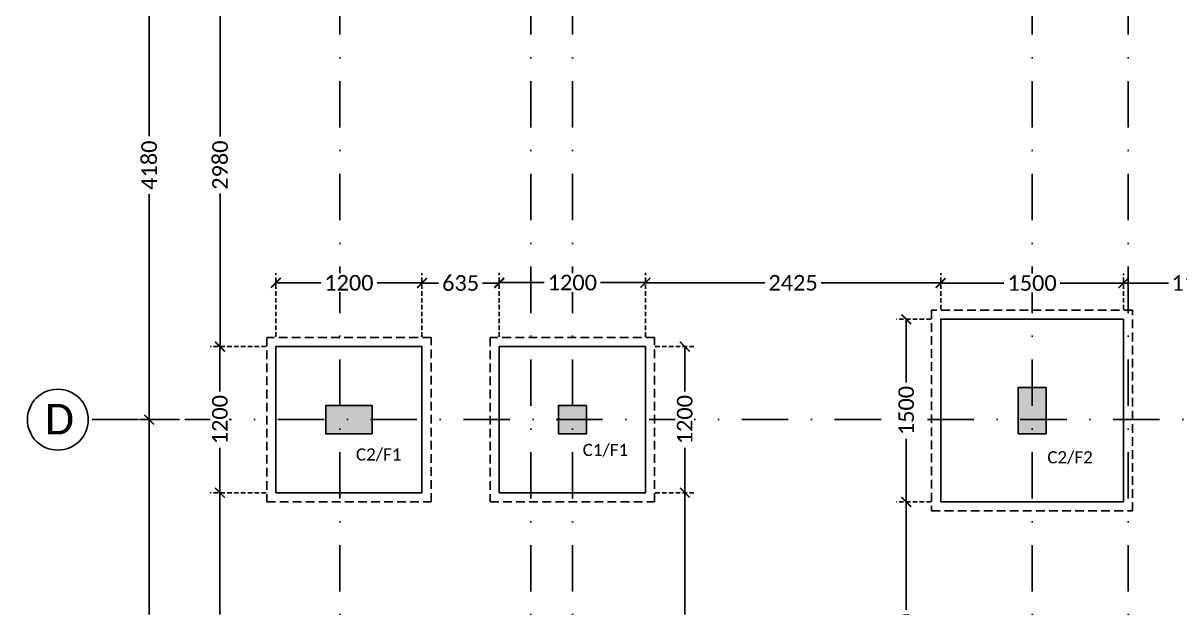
# Model space of a CAD drawing. Header units: millimetres. Extents: x -176651 to 954389, y -469666 to 486614.
# Drawn here: x 253938 to 263436, y 174909 to 179711 of the extents above; entities that cross this region are included whole.
import ezdxf
from ezdxf.xclip import XClip

# ---------------------------------------------------------------- set-up
doc = ezdxf.new("R2010")
doc.units = ezdxf.units.MM
doc.header["$LTSCALE"] = 150
doc.header["$XCLIPFRAME"] = 2
for name, pattern in [('3BHK-W(SB)$0$HIDDEN', [0.375, 0.25, -0.125]), ('DASHDOTX2', [50.8, 25.4, -12.7, 0, -12.7]), ('HIDDEN2', [4.7625, 3.175, -1.5875])]:
    doc.linetypes.add(name, pattern=pattern)
for name, color, linetype in [('ad-Column', 3, 'Continuous'), ('ad-Column Hatch', 125, 'Continuous'), ('ad-Footing line', 2, 'Continuous'), ('ad-Grid', 8, 'DASHDOTX2'), ('ad-PCC line', 8, 'HIDDEN2'), ('ad-Road', 2, 'Continuous'), ('ad-Road Hatch', 8, 'Continuous'), ('ad-Text main', 7, 'Continuous')]:
    doc.layers.add(name, color=color, linetype=linetype)
doc.layers.add('ad-External Dimensions', color=5, linetype='Continuous', true_color=0x0000ff)
doc.layers.add('ad-Foundation text', color=6, linetype='Continuous', true_color=0xff00ff)
doc.layers.add('ad-Grid Dimension', color=6, linetype='Continuous', lineweight=0, true_color=0xff00ff)
doc.styles.get("Standard").update_dxf_attribs({"font": 'calibril.ttf'})
doc.dimstyles.new('A-75-DIM-INT (Framing)', dxfattribs={"dimscale": 100, "dimtxt": 1.6, "dimasz": 1, "dimexe": 1, "dimexo": 1, "dimgap": 0.5, "dimtad": 0, "dimdec": 0, "dimdsep": 46, "dimtxsty": 'Standard', "dimblk": 'ARCHTICK', "dimcen": 0.025, "dimclrd": 5, "dimclre": 5, "dimclrt": 256, "dimazin": 2, "dimtfac": 1, "dimtdec": 0, "dimtmove": 1, "dimatfit": 0, "dimldrblk": 'ARCHTICK', "dimfxl": 1, "dimtfill": 1, "dimtolj": 1, "dimtzin": 0, "dimarcsym": 0})

# ---------------------------------------------------------------- blocks, each defined once
blk = doc.blocks.new('A$C4fb60e89')
at = {"layer": 'ad-Road Hatch', "ltscale": 5, "transparency": 33554687}
h = blk.add_hatch(dxfattribs=at)
h.set_pattern_fill('AR-HBONE', color=256, scale=15)
h.set_pattern_definition([(45, (-193247.7, -428758.8), (0, 2155.2615), [4572, -1524]), (135, (-192170.1, -427681.1), (2e-13, 2155.2615), [4572, -1524])])
h.paths.add_polyline_path([(175594.5, -250241), (169177.9, -249341.1), (167473.5, -249057.1), (167473.5, -138693.9), (101313.5, -138693.9), (101313.5, -199953.9), (101307.7, -237994.6), (101040.4, -268291), (101007.7, -280967.7), (101066.4, -293683.6), (101242.5, -311127.2), (100909.9, -319343.6), (100949.1, -333937.5), (100668.7, -366959.6), (100727.3, -390982.9), (100668.7, -404585.6), (100538.2, -420418.5), (100466.5, -428758.8), (92426.2, -427265.5), (92163.5, -427209.5), (92163.5, -321453.9), (24803.5, -321453.9), (24803.5, -412960.5), (15653.5, -411028.6), (15653.5, -321452.2), (-19535.1, -321452.2), (-34427.5, -319476.7), (-65207.4, -315394.6), (-171770.1, -301268.1), (-185853.9, -298333.1), (-193247.7, -296831.5), (-193244, -292907.6), (-191913.8, -285219.4), (-191838.8, -284678.8), (-183397.4, -286393.2), (-169722.9, -289242.8), (-53141.2, -304697.5), (-18730.1, -309262.2), (15653.3, -309262.2), (15653.5, 703.4), (24803.5, 1114.6), (24803.5, -129543.9), (92163.5, -129543.9), (92163.5, 15133.3), (101313.5, 17712.8), (101313.5, -129543.9), (167473.5, -129543.9), (167473.5, 35551.6), (175738, 37855), (175848.8, 28595.3), (175835.8, 25947.4), (175777.1, 14040.5), (175855.3, 2315.8), (175659.7, -18036.1), (175731.4, -34038.6), (175718.4, -46839.2), (175672.7, -63402.4), (175816.2, -82071.9), (175542.3, -106356), (175490.2, -124640.8), (175574.9, -145018.8), (175731.4, -168892), (175796.6, -181268.8), (175796.6, -192667.4), (175744.5, -208200.3), (175829.2, -223276.8), (175887.9, -234871.1)])
h.paths.add_polyline_path([(24803.5, -309263.9), (92163.5, -309263.9), (92163.5, -138693.9), (24803.5, -138693.9)], flags=16)
blk = doc.blocks.new("Plot's Boundary")
at = {"layer": 'ad-Road', "ltscale": 5}
blk.add_blockref('A$C4fb60e89', (191838.8, 428758.8), dxfattribs=at)
blk = doc.blocks.new('zw$6AA0')
at = {"layer": 'ad-Column Hatch', "transparency": 33554687}
h = blk.add_hatch(color=256, dxfattribs=at)
h.dxf.hatch_style = 1
h.paths.add_polyline_path([(0, -230), (380, -230), (380, 0), (0, 0)])
at = {"layer": 'ad-Column'}
blk.add_lwpolyline([(0, -230), (380, -230), (380, 0), (0, 0)], close=True, dxfattribs=at)
blk = doc.blocks.new('zw$C199')
at = {"layer": 'ad-Column Hatch', "transparency": 33554687}
h = blk.add_hatch(color=256, dxfattribs=at)
h.dxf.hatch_style = 1
h.paths.add_polyline_path([(0, 0), (230, 0), (230, 230), (0, 230)])
at = {"layer": 'ad-Column'}
blk.add_lwpolyline([(0, 0), (230, 0), (230, 230), (0, 230)], close=True, dxfattribs=at)
blk = doc.blocks.new('1215E_Columns')
at = {"layer": 'ad-Column', "xscale": -1}
for p, rotation in [((5915, 7945), 270), ((0, 7945), 179.9999999999995)]:
    blk.add_blockref('zw$6AA0', p, dxfattribs=dict(at, rotation=rotation))
at = {"layer": 'ad-Column', "rotation": 359.9999999999996}
blk.add_blockref('zw$C199', (1910, 7945), dxfattribs=at)
blk = doc.blocks.new('_ArchTick')
at = {"color": 0, "linetype": 'ByBlock', "const_width": 0.15}
blk.add_lwpolyline([(-0.5, -0.5), (0.5, 0.5)], dxfattribs=at)
blk = doc.blocks.new('*D240')
at = {"layer": 'ad-Grid Dimension', "lineweight": -2}
for p, q in [((-1202, 12240), (-1530, 12240)), ((-1450, 12240), (-1450, 10387.9)), ((-1450, 8060), (-1450, 9912.1)), ((-1202, 8060), (-1530, 8060))]:
    blk.add_line(p, q, dxfattribs=at)
at = {"layer": 'Defpoints', "color": 0}
for p in [(-1122, 12240), (-1450, 8060), (-1122, 8060)]:
    blk.add_point(p, dxfattribs=at)
at = {"layer": 'ad-Grid Dimension', "lineweight": -2, "xscale": 80, "yscale": 80, "zscale": 80}
for p, rotation in [((-1450, 12240), 90), ((-1450, 8060), 270)]:
    blk.add_blockref('_ArchTick', p, dxfattribs=dict(at, rotation=rotation))
at = {"layer": 'ad-Grid Dimension', "insert": (-1450, 10150), "char_height": 128, "attachment_point": 5, "rotation": 90, "bg_fill": 3, "box_fill_scale": 1.1, "bg_fill_color": 257, "bg_fill_transparency": 0}
blk.add_mtext('\\A1;4180', dxfattribs=at)
blk = doc.blocks.new('*D229')
at = {"layer": 'ad-Grid Dimension', "lineweight": -2}
for p, q in [((-1202, 8060), (-1530, 8060)), ((-1450, 8060), (-1450, 6459.7)), ((-1450, 4395), (-1450, 5995.3)), ((-1202, 4395), (-1530, 4395))]:
    blk.add_line(p, q, dxfattribs=at)
at = {"layer": 'Defpoints', "color": 0}
for p in [(-1122, 8060), (-1450, 4395), (-1122, 4395)]:
    blk.add_point(p, dxfattribs=at)
at = {"layer": 'ad-Grid Dimension', "lineweight": -2, "xscale": 80, "yscale": 80, "zscale": 80}
for p, rotation in [((-1450, 8060), 90), ((-1450, 4395), 270)]:
    blk.add_blockref('_ArchTick', p, dxfattribs=dict(at, rotation=rotation))
at = {"layer": 'ad-Grid Dimension', "insert": (-1450, 6227.5), "char_height": 128, "attachment_point": 5, "rotation": 90, "bg_fill": 3, "box_fill_scale": 1.1, "bg_fill_color": 257, "bg_fill_transparency": 0}
blk.add_mtext('\\A1;3665', dxfattribs=at)
blk = doc.blocks.new('A$C71157536')
at = {"layer": 'ad-Footing line'}
for points in [[(-5325, 7385), (-3825, 7385), (-3825, 8885), (-5325, 8885)], [(-10785, 7460), (-9585, 7460), (-9585, 8660), (-10785, 8660)], [(-8950, 7460), (-7750, 7460), (-7750, 8660), (-8950, 8660)]]:
    blk.add_lwpolyline(points, close=True, dxfattribs=at)
at = {"layer": 'ad-PCC line', "ltscale": 0.15}
for points in [[(-5400, 7310), (-3750, 7310), (-3750, 8960), (-5400, 8960)], [(-10860, 7385), (-9510, 7385), (-9510, 8735), (-10860, 8735)], [(-9025, 7385), (-7675, 7385), (-7675, 8735), (-9025, 8735)]]:
    blk.add_lwpolyline(points, close=True, dxfattribs=at)
blk = doc.blocks.new('A$Cfb9dcffd')
at = {"layer": 'ad-Foundation text', "char_height": 100, "width": 349.312, "attachment_point": 5}
for s, insert in [('\\pxt5;C2/F1', (-9940.5, 7770.7)), ('\\pxt5;C1/F1', (-8078.4, 7808.2)), ('\\pxt5;C2/F2', (-4263.3, 7747.8))]:
    blk.add_mtext(s, dxfattribs=dict(at, insert=insert))
blk = doc.blocks.new('*D59')
at = {"layer": 'ad-External Dimensions', "linetype": '3BHK-W(SB)$0$HIDDEN', "lineweight": -2}
for p, q in [((-80, -5380), (-539.2, -5380)), ((-80, -7845), (-539.2, -7845))]:
    blk.add_line(p, q, dxfattribs=at)
at = {"layer": 'ad-External Dimensions', "lineweight": -2}
for p, q in [((-459.2, -5380), (-459.2, -6381)), ((-459.2, -7845), (-459.2, -6844))]:
    blk.add_line(p, q, dxfattribs=at)
at = {"layer": 'Defpoints', "color": 0}
for p in [(-459.2, -5380), (0, -5380), (0, -7845)]:
    blk.add_point(p, dxfattribs=at)
at = {"layer": 'ad-External Dimensions', "lineweight": -2, "xscale": 80, "yscale": 80, "zscale": 80}
for p, rotation in [((-459.2, -5380), 90), ((-459.2, -7845), 270)]:
    blk.add_blockref('_ArchTick', p, dxfattribs=dict(at, rotation=rotation))
at = {"layer": 'ad-External Dimensions', "insert": (-459.2, -6612.5), "char_height": 128, "attachment_point": 5, "rotation": 90, "bg_fill": 3, "box_fill_scale": 1.1, "bg_fill_color": 257, "bg_fill_transparency": 0}
blk.add_mtext('\\A1;2465', dxfattribs=at)
blk = doc.blocks.new('*D60')
at = {"layer": 'ad-External Dimensions', "linetype": '3BHK-W(SB)$0$HIDDEN', "lineweight": -2}
for p, q in [((-80, -4180), (-539.2, -4180)), ((-80, -5380), (-539.2, -5380))]:
    blk.add_line(p, q, dxfattribs=at)
at = {"layer": 'ad-External Dimensions', "lineweight": -2}
for p, q in [((-459.2, -4180), (-459.2, -4548.8)), ((-459.2, -5380), (-459.2, -5011.2))]:
    blk.add_line(p, q, dxfattribs=at)
at = {"layer": 'Defpoints', "color": 0}
for p in [(-459.2, -4180), (0, -4180), (0, -5380)]:
    blk.add_point(p, dxfattribs=at)
at = {"layer": 'ad-External Dimensions', "lineweight": -2, "xscale": 80, "yscale": 80, "zscale": 80}
for p, rotation in [((-459.2, -4180), 90), ((-459.2, -5380), 270)]:
    blk.add_blockref('_ArchTick', p, dxfattribs=dict(at, rotation=rotation))
at = {"layer": 'ad-External Dimensions', "insert": (-459.2, -4780), "char_height": 128, "attachment_point": 5, "rotation": 90, "bg_fill": 3, "box_fill_scale": 1.1, "bg_fill_color": 257, "bg_fill_transparency": 0}
blk.add_mtext('\\A1;1200', dxfattribs=at)
blk = doc.blocks.new('*D67')
at = {"layer": 'ad-External Dimensions', "linetype": '3BHK-W(SB)$0$HIDDEN', "lineweight": -2}
for p, q in [((-80, -1200), (-537.3, -1200)), ((-80, -4180), (-537.3, -4180))]:
    blk.add_line(p, q, dxfattribs=at)
at = {"layer": 'ad-External Dimensions', "lineweight": -2}
for p, q in [((-457.3, -1200), (-457.3, -2455.8)), ((-457.3, -4180), (-457.3, -2924.2))]:
    blk.add_line(p, q, dxfattribs=at)
at = {"layer": 'Defpoints', "color": 0}
for p in [(0, -1200), (-457.3, -4180), (0, -4180)]:
    blk.add_point(p, dxfattribs=at)
at = {"layer": 'ad-External Dimensions', "lineweight": -2, "xscale": 80, "yscale": 80, "zscale": 80}
for p, rotation in [((-457.3, -1200), 90), ((-457.3, -4180), 270)]:
    blk.add_blockref('_ArchTick', p, dxfattribs=dict(at, rotation=rotation))
at = {"layer": 'ad-External Dimensions', "insert": (-457.3, -2690), "char_height": 128, "attachment_point": 5, "rotation": 90, "bg_fill": 3, "box_fill_scale": 1.1, "bg_fill_color": 257, "bg_fill_transparency": 0}
blk.add_mtext('\\A1;2980', dxfattribs=at)
blk = doc.blocks.new('*D69')
at = {"layer": 'ad-External Dimensions', "linetype": '3BHK-W(SB)$0$HIDDEN', "lineweight": -2}
for p, q in [((5460, -3875), (5460, -3578.5)), ((6960, -3875), (6960, -3578.5))]:
    blk.add_line(p, q, dxfattribs=at)
at = {"layer": 'ad-External Dimensions', "lineweight": -2}
for p, q in [((5460, -3658.5), (5978.8, -3658.5)), ((6960, -3658.5), (6441.2, -3658.5))]:
    blk.add_line(p, q, dxfattribs=at)
at = {"layer": 'Defpoints', "color": 0}
for p in [(6960, -3658.5), (5460, -3955), (6960, -3955)]:
    blk.add_point(p, dxfattribs=at)
at = {"layer": 'ad-External Dimensions', "lineweight": -2, "xscale": 80, "yscale": 80, "zscale": 80, "rotation": 180}
blk.add_blockref('_ArchTick', (5460, -3658.5), dxfattribs=at)
at = {"layer": 'ad-External Dimensions', "lineweight": -2, "xscale": 80, "yscale": 80, "zscale": 80}
blk.add_blockref('_ArchTick', (6960, -3658.5), dxfattribs=at)
at = {"layer": 'ad-External Dimensions', "insert": (6210, -3658.5), "char_height": 128, "attachment_point": 5, "bg_fill": 3, "box_fill_scale": 1.1, "bg_fill_color": 257, "bg_fill_transparency": 0}
blk.add_mtext('\\A1;1500', dxfattribs=at)
blk = doc.blocks.new('*D70')
at = {"layer": 'ad-External Dimensions', "linetype": '3BHK-W(SB)$0$HIDDEN', "lineweight": -2}
for p, q in [((3035, -4100), (3035, -3576.6)), ((5460, -3875), (5460, -3576.6))]:
    blk.add_line(p, q, dxfattribs=at)
at = {"layer": 'ad-External Dimensions', "lineweight": -2}
for p, q in [((3035, -3656.6), (4016, -3656.6)), ((5460, -3656.6), (4479, -3656.6))]:
    blk.add_line(p, q, dxfattribs=at)
at = {"layer": 'Defpoints', "color": 0}
for p in [(5460, -3656.6), (5460, -3955), (3035, -4180)]:
    blk.add_point(p, dxfattribs=at)
at = {"layer": 'ad-External Dimensions', "lineweight": -2, "xscale": 80, "yscale": 80, "zscale": 80, "rotation": 180}
blk.add_blockref('_ArchTick', (3035, -3656.6), dxfattribs=at)
at = {"layer": 'ad-External Dimensions', "lineweight": -2, "xscale": 80, "yscale": 80, "zscale": 80}
blk.add_blockref('_ArchTick', (5460, -3656.6), dxfattribs=at)
at = {"layer": 'ad-External Dimensions', "insert": (4247.5, -3656.6), "char_height": 128, "attachment_point": 5, "bg_fill": 3, "box_fill_scale": 1.1, "bg_fill_color": 257, "bg_fill_transparency": 0}
blk.add_mtext('\\A1;2425', dxfattribs=at)
blk = doc.blocks.new('*D71')
at = {"layer": 'ad-External Dimensions', "linetype": '3BHK-W(SB)$0$HIDDEN', "lineweight": -2}
for p, q in [((1835, -4100), (1835, -3574.8)), ((3035, -4100), (3035, -3574.8))]:
    blk.add_line(p, q, dxfattribs=at)
at = {"layer": 'ad-External Dimensions', "lineweight": -2}
for p, q in [((1835, -3654.8), (2203.8, -3654.8)), ((3035, -3654.8), (2666.2, -3654.8))]:
    blk.add_line(p, q, dxfattribs=at)
at = {"layer": 'Defpoints', "color": 0}
for p in [(1835, -3654.8), (1835, -4180), (3035, -4180)]:
    blk.add_point(p, dxfattribs=at)
at = {"layer": 'ad-External Dimensions', "lineweight": -2, "xscale": 80, "yscale": 80, "zscale": 80, "rotation": 180}
blk.add_blockref('_ArchTick', (1835, -3654.8), dxfattribs=at)
at = {"layer": 'ad-External Dimensions', "lineweight": -2, "xscale": 80, "yscale": 80, "zscale": 80}
blk.add_blockref('_ArchTick', (3035, -3654.8), dxfattribs=at)
at = {"layer": 'ad-External Dimensions', "insert": (2435, -3654.8), "char_height": 128, "attachment_point": 5, "bg_fill": 3, "box_fill_scale": 1.1, "bg_fill_color": 257, "bg_fill_transparency": 0}
blk.add_mtext('\\A1;1200', dxfattribs=at)
blk = doc.blocks.new('*D72')
at = {"layer": 'ad-External Dimensions', "linetype": '3BHK-W(SB)$0$HIDDEN', "lineweight": -2}
for p, q in [((1200, -4100), (1200, -3578.5)), ((1835, -4100), (1835, -3578.5))]:
    blk.add_line(p, q, dxfattribs=at)
at = {"layer": 'ad-External Dimensions', "lineweight": -2}
for p, q in [((1200, -3658.5), (1336.7, -3658.5)), ((1835, -3658.5), (1698.3, -3658.5))]:
    blk.add_line(p, q, dxfattribs=at)
at = {"layer": 'Defpoints', "color": 0}
for p in [(1835, -3658.5), (1200, -4180), (1835, -4180)]:
    blk.add_point(p, dxfattribs=at)
at = {"layer": 'ad-External Dimensions', "lineweight": -2, "xscale": 80, "yscale": 80, "zscale": 80, "rotation": 180}
blk.add_blockref('_ArchTick', (1200, -3658.5), dxfattribs=at)
at = {"layer": 'ad-External Dimensions', "lineweight": -2, "xscale": 80, "yscale": 80, "zscale": 80}
blk.add_blockref('_ArchTick', (1835, -3658.5), dxfattribs=at)
at = {"layer": 'ad-External Dimensions', "insert": (1517.5, -3658.5), "char_height": 128, "attachment_point": 5, "bg_fill": 3, "box_fill_scale": 1.1, "bg_fill_color": 257, "bg_fill_transparency": 0}
blk.add_mtext('\\A1;635', dxfattribs=at)
blk = doc.blocks.new('*D73')
at = {"layer": 'ad-External Dimensions', "linetype": '3BHK-W(SB)$0$HIDDEN', "lineweight": -2}
for p, q in [((0, -4100), (0, -3576.6)), ((1200, -4100), (1200, -3576.6))]:
    blk.add_line(p, q, dxfattribs=at)
at = {"layer": 'ad-External Dimensions', "lineweight": -2}
for p, q in [((0, -3656.6), (368.8, -3656.6)), ((1200, -3656.6), (831.2, -3656.6))]:
    blk.add_line(p, q, dxfattribs=at)
at = {"layer": 'Defpoints', "color": 0}
for p in [(0, -3656.6), (0, -4180), (1200, -4180)]:
    blk.add_point(p, dxfattribs=at)
at = {"layer": 'ad-External Dimensions', "lineweight": -2, "xscale": 80, "yscale": 80, "zscale": 80, "rotation": 180}
blk.add_blockref('_ArchTick', (0, -3656.6), dxfattribs=at)
at = {"layer": 'ad-External Dimensions', "lineweight": -2, "xscale": 80, "yscale": 80, "zscale": 80}
blk.add_blockref('_ArchTick', (1200, -3656.6), dxfattribs=at)
at = {"layer": 'ad-External Dimensions', "insert": (600, -3656.6), "char_height": 128, "attachment_point": 5, "bg_fill": 3, "box_fill_scale": 1.1, "bg_fill_color": 257, "bg_fill_transparency": 0}
blk.add_mtext('\\A1;1200', dxfattribs=at)
blk = doc.blocks.new('*D74')
at = {"layer": 'ad-External Dimensions', "linetype": '3BHK-W(SB)$0$HIDDEN', "lineweight": -2}
for p, q in [((6960, -3875), (6960, -3578.5)), ((8155, -4100), (8155, -3578.5))]:
    blk.add_line(p, q, dxfattribs=at)
at = {"layer": 'ad-External Dimensions', "lineweight": -2}
for p, q in [((6960, -3658.5), (7329, -3658.5)), ((8155, -3658.5), (7786, -3658.5))]:
    blk.add_line(p, q, dxfattribs=at)
at = {"layer": 'Defpoints', "color": 0}
for p in [(8155, -3658.5), (6960, -3955), (8155, -4180)]:
    blk.add_point(p, dxfattribs=at)
at = {"layer": 'ad-External Dimensions', "lineweight": -2, "xscale": 80, "yscale": 80, "zscale": 80, "rotation": 180}
blk.add_blockref('_ArchTick', (6960, -3658.5), dxfattribs=at)
at = {"layer": 'ad-External Dimensions', "lineweight": -2, "xscale": 80, "yscale": 80, "zscale": 80}
blk.add_blockref('_ArchTick', (8155, -3658.5), dxfattribs=at)
at = {"layer": 'ad-External Dimensions', "insert": (7557.5, -3658.5), "char_height": 128, "attachment_point": 5, "bg_fill": 3, "box_fill_scale": 1.1, "bg_fill_color": 257, "bg_fill_transparency": 0}
blk.add_mtext('\\A1;1195', dxfattribs=at)
blk = doc.blocks.new('*D80')
at = {"layer": 'ad-External Dimensions', "linetype": '3BHK-W(SB)$0$HIDDEN', "lineweight": -2}
for p, q in [((3115, -4180), (3438.2, -4180)), ((3115, -5380), (3438.2, -5380))]:
    blk.add_line(p, q, dxfattribs=at)
at = {"layer": 'ad-External Dimensions', "lineweight": -2}
for p, q in [((3358.2, -4180), (3358.2, -4548.8)), ((3358.2, -5380), (3358.2, -5011.2))]:
    blk.add_line(p, q, dxfattribs=at)
at = {"layer": 'Defpoints', "color": 0}
for p in [(3035, -4180), (3358.2, -4180), (3035, -5380)]:
    blk.add_point(p, dxfattribs=at)
at = {"layer": 'ad-External Dimensions', "lineweight": -2, "xscale": 80, "yscale": 80, "zscale": 80}
for p, rotation in [((3358.2, -4180), 90), ((3358.2, -5380), 270)]:
    blk.add_blockref('_ArchTick', p, dxfattribs=dict(at, rotation=rotation))
at = {"layer": 'ad-External Dimensions', "insert": (3358.2, -4780), "char_height": 128, "attachment_point": 5, "rotation": 90, "bg_fill": 3, "box_fill_scale": 1.1, "bg_fill_color": 257, "bg_fill_transparency": 0}
blk.add_mtext('\\A1;1200', dxfattribs=at)
blk = doc.blocks.new('*D81')
at = {"layer": 'ad-External Dimensions', "linetype": '3BHK-W(SB)$0$HIDDEN', "lineweight": -2}
for p, q in [((3115, -5380), (3438.2, -5380)), ((3115, -7845), (3438.2, -7845))]:
    blk.add_line(p, q, dxfattribs=at)
at = {"layer": 'ad-External Dimensions', "lineweight": -2}
for p, q in [((3358.2, -5380), (3358.2, -6381)), ((3358.2, -7845), (3358.2, -6844))]:
    blk.add_line(p, q, dxfattribs=at)
at = {"layer": 'Defpoints', "color": 0}
for p in [(3035, -5380), (3035, -7845), (3358.2, -7845)]:
    blk.add_point(p, dxfattribs=at)
at = {"layer": 'ad-External Dimensions', "lineweight": -2, "xscale": 80, "yscale": 80, "zscale": 80}
for p, rotation in [((3358.2, -5380), 90), ((3358.2, -7845), 270)]:
    blk.add_blockref('_ArchTick', p, dxfattribs=dict(at, rotation=rotation))
at = {"layer": 'ad-External Dimensions', "insert": (3358.2, -6612.5), "char_height": 128, "attachment_point": 5, "rotation": 90, "bg_fill": 3, "box_fill_scale": 1.1, "bg_fill_color": 257, "bg_fill_transparency": 0}
blk.add_mtext('\\A1;2465', dxfattribs=at)
blk = doc.blocks.new('*D85')
at = {"layer": 'ad-External Dimensions', "linetype": '3BHK-W(SB)$0$HIDDEN', "lineweight": -2}
for p, q in [((5380, -3955), (5096.5, -3955)), ((5380, -5455), (5096.5, -5455))]:
    blk.add_line(p, q, dxfattribs=at)
at = {"layer": 'ad-External Dimensions', "lineweight": -2}
for p, q in [((5176.5, -3955), (5176.5, -4473.8)), ((5176.5, -5455), (5176.5, -4936.2))]:
    blk.add_line(p, q, dxfattribs=at)
at = {"layer": 'Defpoints', "color": 0}
for p in [(5176.5, -3955), (5460, -3955), (5460, -5455)]:
    blk.add_point(p, dxfattribs=at)
at = {"layer": 'ad-External Dimensions', "lineweight": -2, "xscale": 80, "yscale": 80, "zscale": 80}
for p, rotation in [((5176.5, -3955), 90), ((5176.5, -5455), 270)]:
    blk.add_blockref('_ArchTick', p, dxfattribs=dict(at, rotation=rotation))
at = {"layer": 'ad-External Dimensions', "insert": (5176.5, -4705), "char_height": 128, "attachment_point": 5, "rotation": 90, "bg_fill": 3, "box_fill_scale": 1.1, "bg_fill_color": 257, "bg_fill_transparency": 0}
blk.add_mtext('\\A1;1500', dxfattribs=at)
blk = doc.blocks.new('*D86')
at = {"layer": 'ad-External Dimensions', "linetype": '3BHK-W(SB)$0$HIDDEN', "lineweight": -2}
for p, q in [((5380, -5455), (5096.5, -5455)), ((6095, -7695), (5096.5, -7695))]:
    blk.add_line(p, q, dxfattribs=at)
at = {"layer": 'ad-External Dimensions', "lineweight": -2}
for p, q in [((5176.5, -5455), (5176.5, -6340.8)), ((5176.5, -7695), (5176.5, -6809.2))]:
    blk.add_line(p, q, dxfattribs=at)
at = {"layer": 'Defpoints', "color": 0}
for p in [(5460, -5455), (5176.5, -7695), (6175, -7695)]:
    blk.add_point(p, dxfattribs=at)
at = {"layer": 'ad-External Dimensions', "lineweight": -2, "xscale": 80, "yscale": 80, "zscale": 80}
for p, rotation in [((5176.5, -5455), 90), ((5176.5, -7695), 270)]:
    blk.add_blockref('_ArchTick', p, dxfattribs=dict(at, rotation=rotation))
at = {"layer": 'ad-External Dimensions', "insert": (5176.5, -6575), "char_height": 128, "attachment_point": 5, "rotation": 90, "bg_fill": 3, "box_fill_scale": 1.1, "bg_fill_color": 257, "bg_fill_transparency": 0}
blk.add_mtext('\\A1;2240', dxfattribs=at)
blk = doc.blocks.new('1215E_Grid')
at = {"layer": 'ad-Grid', "ltscale": 0.1}
for points in [[(2378.6, -4473.6), (2378.6, -4223.6), (2025, -4020), (2025, 14905), (2378.6, 15108.6), (2378.6, 15358.6)], [(115, -4020), (115, 14905)], [(1685, -4020), (1685, 14905)], [(5800, -4020), (5800, 14905)], [(6590, -4020), (6590, 14905)]]:
    blk.add_lwpolyline(points, dxfattribs=at)
at = {"layer": 'ad-Text main', "insert": (-2186.5, 8064), "char_height": 250, "width": 227.385, "attachment_point": 5, "bg_fill": 2}
blk.add_mtext('{\\fCalibri|b0|i0|c0|p34;D}', dxfattribs=at)
at = {"layer": 'ad-Grid', "ltscale": 0.1}
blk.add_lwpolyline([(13705, 8060), (-1950, 8060)], dxfattribs=at)
at = {"layer": 'ad-Grid', "color": 7, "linetype": 'ByBlock'}
blk.add_circle((-2200, 8060), 250, dxfattribs=at)
at = {"layer": 'ad-Grid Dimension'}
dim = blk.add_linear_dim(base=(-1450, 8060), p1=(-1122, 12240), p2=(-1122, 8060), angle=90, dimstyle='A-75-DIM-INT (Framing)', override={"dimscale": 80, "dimblk": 'ArchTick', "dimclrd": 256, "dimclre": 256, "dimfxl": 10, "dimtfill": 1, "dimtfillclr": 0}, dxfattribs=at)
dim.commit()
dim.dimension.update_dxf_attribs({"geometry": '*D240', "text_midpoint": (-1450, 10150)})
dim = blk.add_linear_dim(base=(-1450, 4395), p1=(-1122, 8060), p2=(-1122, 4395), angle=90, dimstyle='A-75-DIM-INT (Framing)', override={"dimscale": 80, "dimblk": 'ArchTick', "dimclrd": 256, "dimclre": 256, "dimfxl": 10, "dimtfill": 1, "dimtfillclr": 0}, dxfattribs=at)
dim.commit()
dim.dimension.update_dxf_attribs({"geometry": '*D229', "text_midpoint": (-1450, 6227.5)})
blk = doc.blocks.new('A$C5844eb12')
at = {"layer": 'ad-External Dimensions'}
dim = blk.add_linear_dim(base=(6960, -3658.5), p1=(5460, -3955), p2=(6960, -3955), dimstyle='A-75-DIM-INT (Framing)', override={"dimscale": 80, "dimclrd": 256, "dimclre": 256, "dimfxl": 10}, dxfattribs=at)
dim.commit()
dim.dimension.update_dxf_attribs({"geometry": '*D69', "text_midpoint": (6210, -3658.5)})
dim = blk.add_linear_dim(base=(-459.2, -5380), p1=(0, -7845), p2=(0, -5380), angle=90, dimstyle='A-75-DIM-INT (Framing)', override={"dimscale": 80, "dimclrd": 256, "dimclre": 256, "dimfxl": 10}, dxfattribs=at)
dim.commit()
dim.dimension.update_dxf_attribs({"geometry": '*D59', "text_midpoint": (-459.2, -6612.5)})
for base, p1, p2, picture, middle in [((5460, -3656.6), (3035, -4180), (5460, -3955), '*D70', (4247.5, -3656.6)), ((8155, -3658.5), (6960, -3955), (8155, -4180), '*D74', (7557.5, -3658.5))]:
    dim = blk.add_linear_dim(base=base, p1=p1, p2=p2, dimstyle='A-75-DIM-INT (Framing)', override={"dimscale": 80, "dimclrd": 256, "dimclre": 256, "dimfxl": 10}, dxfattribs=at)
    dim.commit()
    dim.dimension.update_dxf_attribs({"geometry": picture, "text_midpoint": middle})
dim = blk.add_linear_dim(base=(-459.2, -4180), p1=(0, -5380), p2=(0, -4180), angle=90, dimstyle='A-75-DIM-INT (Framing)', override={"dimscale": 80, "dimclrd": 256, "dimclre": 256, "dimfxl": 10}, dxfattribs=at)
dim.commit()
dim.dimension.update_dxf_attribs({"geometry": '*D60', "text_midpoint": (-459.2, -4780)})
for base, p1, p2, picture, middle in [((-457.3, -4180), (0, -1200), (0, -4180), '*D67', (-457.3, -2690)), ((5176.5, -3955), (5460, -5455), (5460, -3955), '*D85', (5176.5, -4705))]:
    dim = blk.add_linear_dim(base=base, p1=p1, p2=p2, angle=90, dimstyle='A-75-DIM-INT (Framing)', override={"dimscale": 80, "dimclrd": 256, "dimclre": 256, "dimfxl": 10}, dxfattribs=at)
    dim.commit()
    dim.dimension.update_dxf_attribs({"geometry": picture, "text_midpoint": middle})
dim = blk.add_linear_dim(base=(1835, -3654.8), p1=(3035, -4180), p2=(1835, -4180), dimstyle='A-75-DIM-INT (Framing)', override={"dimscale": 80, "dimclrd": 256, "dimclre": 256, "dimfxl": 10}, dxfattribs=at)
dim.commit()
dim.dimension.update_dxf_attribs({"geometry": '*D71', "text_midpoint": (2435, -3654.8)})
dim = blk.add_linear_dim(base=(1835, -3658.5), p1=(1200, -4180), p2=(1835, -4180), dimstyle='A-75-DIM-INT (Framing)', override={"dimscale": 80, "dimclrd": 256, "dimclre": 256, "dimfxl": 10}, dxfattribs=at)
dim.commit()
dim.dimension.update_dxf_attribs({"geometry": '*D72', "text_midpoint": (1517.5, -3658.5)})
for base, p1, p2, picture, middle in [((3358.2, -4180), (3035, -5380), (3035, -4180), '*D80', (3358.2, -4780)), ((5176.5, -7695), (5460, -5455), (6175, -7695), '*D86', (5176.5, -6575))]:
    dim = blk.add_linear_dim(base=base, p1=p1, p2=p2, angle=90, dimstyle='A-75-DIM-INT (Framing)', override={"dimscale": 80, "dimclrd": 256, "dimclre": 256, "dimfxl": 10}, dxfattribs=at)
    dim.commit()
    dim.dimension.update_dxf_attribs({"geometry": picture, "text_midpoint": middle})
dim = blk.add_linear_dim(base=(0, -3656.6), p1=(1200, -4180), p2=(0, -4180), dimstyle='A-75-DIM-INT (Framing)', override={"dimscale": 80, "dimclrd": 256, "dimclre": 256, "dimfxl": 10}, dxfattribs=at)
dim.commit()
dim.dimension.update_dxf_attribs({"geometry": '*D73', "text_midpoint": (600, -3656.6)})
dim = blk.add_linear_dim(base=(3358.2, -7845), p1=(3035, -5380), p2=(3035, -7845), angle=90, dimstyle='A-75-DIM-INT (Framing)', override={"dimscale": 80, "dimclrd": 256, "dimclre": 256, "dimfxl": 10}, dxfattribs=at)
dim.commit()
dim.dimension.update_dxf_attribs({"geometry": '*D81', "text_midpoint": (3358.2, -6612.5)})

msp = doc.modelspace()

# ---------------------------------------------------------------- block references
ref = msp.add_blockref("Plot's Boundary", (0, 0))
XClip(ref).set_block_clipping_path([(245322.2775057808, 154244.8999686334), (289002.2775057808, 204914.8999686334)])

# ---------------------------------------------------------------- next in the draw order: block references
msp.add_blockref('1215E_Columns', (256422.3, 168394.9))

# ---------------------------------------------------------------- next in the draw order: block references
msp.add_blockref('1215E_Grid', (256422.3, 168394.9))

# ---------------------------------------------------------------- next in the draw order: block references
msp.add_blockref('A$C71157536', (266797.3, 168394.9))
at = {"layer": 'ad-Foundation text'}
msp.add_blockref('A$Cfb9dcffd', (266797.3, 168394.9), dxfattribs=at)

# ---------------------------------------------------------------- next in the draw order: block references
at = {"layer": 'ad-External Dimensions'}
msp.add_blockref('A$C5844eb12', (256012.3, 181234.9), dxfattribs=at)

doc.saveas('drawing.dxf')
